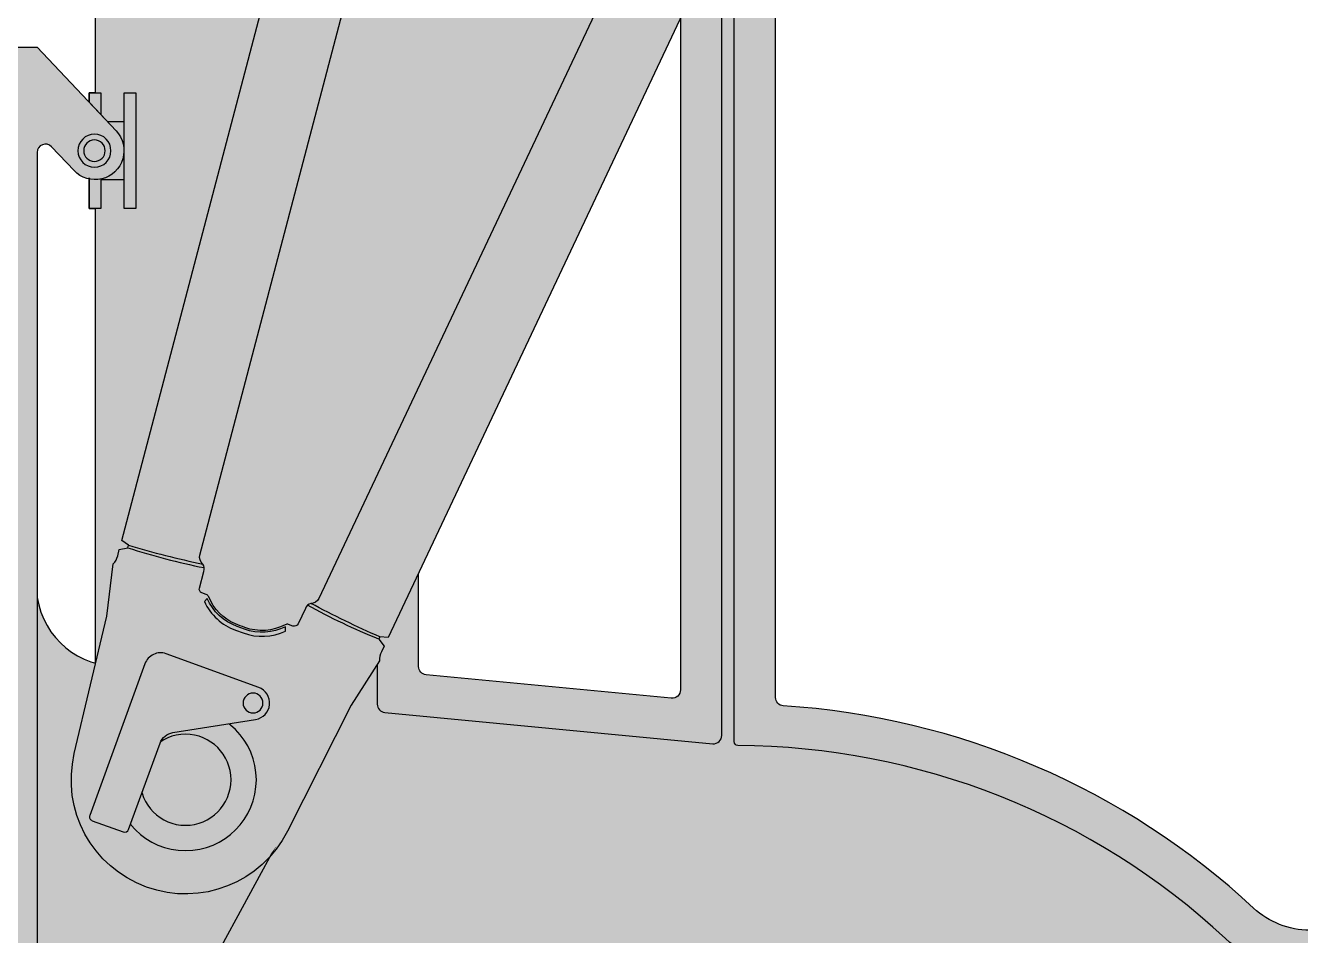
# Model space of a CAD drawing. Extents: x -6800 to 10151, y -13800 to 22163.
# Drawn here: x 1307 to 2847, y 1962 to 3061 of the extents above; entities that cross this region are included whole.
import ezdxf
from ezdxf.enums import TextEntityAlignment as Align

# ---------------------------------------------------------------- set-up
doc = ezdxf.new("R2010")
doc.units = 0
doc.header["$LTSCALE"] = 46.255
doc.set_wipeout_variables(frame=1)
doc.layers.get('0').update_dxf_attribs({"color": 190, "linetype": 'CONTINUOUS'})
doc.layers.get('Defpoints').update_dxf_attribs({"linetype": 'CONTINUOUS'})
doc.layers.add('Техника. Кран LR 1200', color=250, linetype='CONTINUOUS')
doc.layers.add('Техника. Кран LR 1200 Штриховка', color=7, linetype='CONTINUOUS', true_color=0xffd147)
doc.styles.get("Standard").update_dxf_attribs({"font": 'txt', "width": 0.64})

# ---------------------------------------------------------------- blocks, each defined once
blk = doc.blocks.new('LR 1200-20250101.192435')
at = {"color": 0, "linetype": 'ByBlock', "lineweight": -2, "transparency": 16777216}
blk.add_wipeout([(-2097.923956406401, 3380.6), (-2097.923956406401, 2258.507532377367), (-2097.923956406401, 2258.507532377367), (-2097.0689883194214, 2254.4617455181956), (-2094.6502781444315, 2251.1077623892866), (-2091.081409883687, 2249.0190926985388), (-2086.9726372311015, 2248.5528856319165), (-1790.6575815534998, 2276.870333915554), (-1790.6575815534998, 2276.870333915554), (-1787.1322174540899, 2277.882983856155), (-1784.209130740719, 2280.0986589229747), (-1782.2815833255797, 2283.2192699044963), (-1781.608900728799, 2286.8249806610033), (-1781.6089007287992, 2286.8249806610033), (-1781.6089007287483, 3167.0501866467243), (-1781.6089007287485, 3167.0501866467243), (-1782.5287496327142, 3220.9348761147276), (-1785.287375755468, 3274.7567662987785), (-1789.8815639559173, 3328.453128520516), (-1796.3059597704237, 3381.9613804027053), (-1796.3059597704232, 3381.9613804027035), (-1796.3059597704232, 3381.9613804027035), (-1797.4137446973618, 3385.3513782668447), (-1799.6407129333732, 3388.13703535971), (-1802.7036103097141, 3389.964036351839), (-1806.2128585485043, 3390.6), (-2087.923956406401, 3390.6), (-2087.923956406401, 3571.7606789911365), (-2087.9239564063996, 3571.7606789911365), (-2003.7985615294558, 3576.212896574288), (-1919.6363243103156, 3579.9037136760544), (-1835.444135876197, 3582.8328280956966), (-1751.2288898066954, 3584.9999999999995), (-1751.2288898066981, 3584.9999999999995), (-1711.3424687408988, 3584.9999999999995), (-1711.3424646724998, 3592.9999999999995), (-1511.0810742697977, 3592.9999999999995), (-1511.0810742697977, 3592.9999999999995), (-1505.9438092645296, 3592.148157950988), (-1501.3531538300779, 3589.6899046497692), (-1497.7965509774003, 3585.886261296464), (-1495.6516463886978, 3581.1411047219995), (-1495.6516463886983, 3581.1411047219995), (-1484.8946633245978, 3540.9294476392), (-1484.8946633245978, 3540.9294476392), (-1483.8993859496957, 3538.6799411624847), (-1482.2712115514425, 3536.8360581481234), (-1480.1621952164185, 3535.5699986943932), (-1477.7692978240993, 3534.999999999999), (-1327.982277198298, 3534.999999999999), (-1327.9822770912979, 3526.9999999999995), (-1443.5793034913002, 3526.9999999999995), (-1443.5793034913002, 3526.9999999999995), (-1423.00446489758, 3437.9685482930577), (-1407.3344216968596, 3347.9442564475194), (-1396.6161708431343, 3257.1971216451475), (-1390.8818580768998, 3165.9993089888003), (-1390.8818580769002, 3165.9993089888003), (-1390.8818580769002, 2980), (-1383.6547842209038, 2980), (-1383.6547842209038, 2840), (-1390.8818580769002, 2840), (-1390.8818580769039, 1629.9999999999995), (-1445.686139967198, 1629.9999999999995), (-1445.686139967198, 1590), (-3805.533715423102, 1590), (-3805.5337154230983, 1629.9999999999995), (-3803.489538039201, 1629.9999999999995), (-3803.489538039201, 1645), (-3375.871649778499, 1645), (-3361.4775289177996, 1660.2148487646), (-3313.50530697489, 1728.328411841209), (-3406.736607844301, 1793.2187990626999), (-3406.736607844301, 1793.2187990626999), (-3449.767662739564, 1832.9329142012502), (-3480.506520981822, 1882.7727097525908), (-3496.6794914912566, 1939.0516369948373), (-3497.0902923991084, 1997.6068576779776), (-3495.292889908498, 2009.0184483657), (-3495.292889908498, 2009.0184483657017), (-3438.959920923825, 2309.9259275026516), (-3366.98513741866, 2607.4798636798864), (-3279.5650770317766, 2900.867742497562), (-3176.938452982068, 3189.2884255827767), (-3112.8236196779, 3348.5891467241), (-3112.8236196779, 3348.5891467241), (-3084.0731523730565, 3398.0449789277877), (-3043.7582785984087, 3438.630440139168), (-2994.4958741954542, 3467.7110904353017), (-2939.4836075159983, 3483.3992778383995), (-2939.4836075159974, 3483.3992778384004), (-2727.412149689889, 3512.8287470765686), (-2514.7200188422103, 3537.373692780435), (-2301.5197023624532, 3557.0211337604437), (-2087.923956406398, 3571.7606789911383), (-2087.923956406401, 3571.7606789911365), (-2087.923956406401, 3390.6), (-2087.923956406401, 3390.6), (-2091.750790730052, 3389.838795325113), (-2094.9950242182663, 3387.6710678118657), (-2097.1627517315137, 3384.4268343236513), (-2097.923956406401, 3380.6), (-2212.8997371292317, 3380.499923817127), (-2212.8997371292317, 3380.499923817127), (-2213.6609199385366, 3384.3267815357403), (-2215.828642382414, 3387.571040877101), (-2219.072885209348, 3389.738788036615), (-2222.8997371289406, 3390.5), (-2894.600705753601, 3390.5), (-2894.600705753601, 3390.5), (-2932.8906486615174, 3384.917604904109), (-2968.0139759962867, 3368.680772090018), (-2997.0725755001195, 3343.129242629455), (-3017.6687505478185, 3310.3713361593727), (-3017.6687505478176, 3310.3713361593727), (-3076.383177449158, 3168.9826763675687), (-3131.042861711304, 3025.9775856874194), (-3181.6033683195465, 2881.47231860143), (-3228.0235946424827, 2735.5843491447176), (-3228.0235946424837, 2735.5843491447145), (-3228.0235946424837, 2735.5843491447145), (-3228.8747632067734, 2730.2761638556663), (-3228.2812885568565, 2724.933027433337), (-3226.286051193152, 2719.9409991030707), (-3223.0332135944227, 2715.6607693727874), (-3148.5330423663654, 2641.0502275206845), (-3148.5330423663654, 2641.0502275206845), (-3137.5972016415635, 2626.8440875833903), (-3130.634978276831, 2610.3233590856576), (-3128.1044513244824, 2592.5750223292266), (-3130.1721166476163, 2574.766828024701), (-3163.9751528698507, 2439.103975986187), (-3163.9751528698507, 2439.103975986187), (-3167.650480134261, 2428.24338540667), (-3173.05198882615, 2418.1298221331313), (-3180.0343181346475, 2409.035453784306), (-3188.409565548074, 2401.205020271384), (-3339.233257694508, 2281.7936480550225), (-3339.233257694508, 2281.7936480550225), (-3341.7630486786156, 2279.404687982752), (-3343.8405097524815, 2276.6134287442105), (-3345.4027615050995, 2273.5043545875506), (-3346.4025185883656, 2270.1715692022253), (-3346.4025185883656, 2270.1715692022267), (-3360.3510071818228, 2200.548518076563), (-3373.377594453038, 2130.747102574053), (-3385.4800023556945, 2060.7795293343997), (-3396.656114460897, 1990.6580340544174), (-3396.656114460897, 1990.6580340544147), (-3396.656114460897, 1990.6580340544147), (-3397.206540432703, 1987.797226864196), (-3397.673898060326, 1984.921681111135), (-3398.0577954055193, 1982.0338083025795), (-3398.357910522002, 1979.1360302836642), (-3398.357910522002, 1979.1360302836642), (-3397.870038681305, 1975.0459257629796), (-3395.774919617431, 1971.499455682566), (-3392.4280316356035, 1969.0983486961586), (-3388.3972403469343, 1968.2500000000064), (-3388.3972403469343, 1968.2500000000064), (-2858.3057536272427, 1968.25), (-2858.3057536272427, 1968.25), (-2839.772897539217, 1970.007094300859), (-2821.8870904501073, 1975.1696556741258), (-2805.2684769810658, 1983.558685506484), (-2790.4932650550836, 1994.8833156418973), (-2790.4932650550836, 1994.8833156418973), (-2696.2390221108603, 2071.455094771672), (-2592.745176287088, 2134.985587833608), (-2481.8044209141262, 2184.37433624217), (-2365.33844274194, 2218.7658410141867), (-2245.364634984798, 2237.5643814984905), (-2222.2641972812708, 2239.3470074054985), (-2222.2641972812708, 2239.3470074054985), (-2218.639530731516, 2240.283167427067), (-2215.61312292651, 2242.4866780307857), (-2213.609112910821, 2245.6487259494484), (-2212.908354735893, 2249.326162714801), (-2212.8997371292317, 3380.499923817127)], dxfattribs=at)
at = {"layer": 'Техника. Кран LR 1200 Штриховка', "transparency": 16777216}
h = blk.add_hatch(color=256, dxfattribs=at)
h.dxf.hatch_style = 1
edge = h.paths.add_edge_path()
edge.add_line((-2212.899737129232, 3380.499923817127), (-2097.923956406401, 3380.6))
edge.add_line((-2097.923956406401, 3380.6), (-2097.923956406401, 2258.507532377367))
edge.add_arc((-2087.923956406401, 2258.507532377367), 9.999999999999545, 180, 275.4589125176823)
edge.add_line((-2086.972637231102, 2248.552885631917), (-1790.6575815535, 2276.870333915555))
edge.add_arc((-1791.608900728799, 2286.824980661005), 9.999999999999723, 275.4589125176797, 359.9999999999948)
edge.add_line((-1781.608900728799, 2286.824980661004), (-1781.608900728748, 3167.050186646725))
edge.add_arc((-3360.219657949325, 3167.052405564897), 1578.610757222136, 359.9999194642214, 367.8244323840123)
edge.add_arc((-1806.212858548504, 3380.6), 10.00000000000005, 7.824432384016889, 90.00000000000263)
edge.add_line((-1806.212858548504, 3390.6), (-2087.923956406401, 3390.6))
edge.add_line((-2087.923956406401, 3390.6), (-2087.923956406401, 3571.760678991137))
edge.add_arc((-1553.838221839113, -5722.870680201974), 9309.96346261167, 91.21488121214918, 93.28869903901978, ccw=False)
edge.add_line((-1751.228889806698, 3585), (-1711.342468740899, 3585))
edge.add_line((-1711.342468740899, 3585), (-1711.3424646725, 3593))
edge.add_line((-1711.3424646725, 3593), (-1511.081074269798, 3593))
edge.add_arc((-1511.091685304149, 3577.019249793263), 15.9807537295385, 14.94704512501579, 89.9619562669244, ccw=False)
edge.add_line((-1495.651646388698, 3581.141104722), (-1484.894663324598, 3540.9294476392))
edge.add_arc((-1477.122455606041, 3543.023273250812), 8.049305467693909, 195.0774795271803, 265.390740940917)
edge.add_line((-1477.769297824099, 3535), (-1327.982277198298, 3535))
edge.add_line((-1327.982277198298, 3535), (-1327.982277091298, 3527))
edge.add_line((-1327.982277091298, 3527), (-1443.5793034913, 3527))
edge.add_arc((-3058.39461607339, 3106.929054439646), 1668.558687326749, 2.0288070568373087, 14.581493160856724, ccw=False)
edge.add_line((-1390.8818580769, 3165.9993089888), (-1390.8818580769, 2980))
edge.add_line((-1390.8818580769, 2980), (-1383.654784220904, 2980))
edge.add_line((-1383.654784220904, 2980), (-1383.654784220904, 2840))
edge.add_line((-1383.654784220904, 2840), (-1390.8818580769, 2840))
edge.add_line((-1390.8818580769, 2840), (-1390.881858076904, 1630))
edge.add_line((-1390.881858076904, 1630), (-1445.686139967198, 1630))
edge.add_line((-1445.686139967198, 1630), (-1445.686139967198, 1590))
edge.add_line((-1445.686139967198, 1590), (-3805.533715423102, 1590))
edge.add_line((-3805.533715423102, 1590), (-3805.533715423098, 1630))
edge.add_line((-3805.533715423098, 1630), (-3803.489538039201, 1630))
edge.add_line((-3803.489538039201, 1630), (-3803.489538039201, 1645))
edge.add_line((-3803.489538039201, 1645), (-3375.871649778499, 1645))
edge.add_line((-3375.871649778499, 1645), (-3361.4775289178, 1660.2148487646))
edge.add_line((-3361.4775289178, 1660.2148487646), (-3313.50530697489, 1728.328411841209))
edge.add_line((-3313.50530697489, 1728.328411841209), (-3406.736607844301, 1793.2187990627))
edge.add_arc((-3283.58497690504, 1969.825677504736), 215.3051641648195, 169.5117671710605, 235.11113837067109, ccw=False)
edge.add_arc((2289.287455872403, 1081.812422078609), 5858.419649698867, 157.2366195952914, 170.8935648608084, ccw=False)
edge.add_arc((-2905.915067944443, 3261.390468530984), 224.5323100559551, 98.5981995016491, 157.1476987634074, ccw=False)
edge.add_arc((-1553.838221839007, -5722.870680203568), 9309.963462613267, 93.28869903901989, 98.55940031219859, ccw=False)
edge.add_line((-2087.923956406401, 3571.760678991137), (-2087.923956406401, 3390.6))
edge.add_arc((-2087.923956406401, 3380.6), 10, 90, 180)
edge.add_line((-2097.923956406401, 3380.6), (-2212.899737129232, 3380.499923817127))
edge.add_arc((-2222.899737128941, 3380.5), 9.999999999999607, 359.999563504289, 449.9999999999974)
edge.add_line((-2222.899737128941, 3390.5), (-2894.600705753601, 3390.5))
edge.add_arc((-2894.513227283151, 3255.792412276252), 134.707616127798, 90.03720760304068, 156.0984803158324)
edge.add_arc((1911.371499223169, 1180.604759374593), 5369.482605936256, 156.6315297015398, 163.1662415252338)
edge.add_arc((-3208.880613945672, 2729.792433223239), 19.99999999999901, 163.1662415252265, 224.9575901043247)
edge.add_line((-3223.033213594423, 2715.660769372787), (-3148.533042366365, 2641.050227520685))
edge.add_arc((-3197.991169641216, 2591.665263156007), 69.89263951830581, -13.991446151407615, 44.95759010432761, ccw=False)
edge.add_line((-3130.172116647616, 2574.766828024702), (-3163.975152869851, 2439.103975986187))
edge.add_arc((-3231.794205863454, 2456.002411117493), 69.8926395183065, 308.36965305206076, 346.0085538485926, ccw=False)
edge.add_line((-3188.409565548074, 2401.205020271384), (-3339.233257694508, 2281.793648055023))
edge.add_arc((-3326.818605561071, 2266.113201237228), 19.99999999999939, 128.3696530520609, 168.292328868824)
edge.add_arc((1911.371499219251, 1180.604759375208), 5369.482605932297, 168.292328868816, 171.3230901916613)
edge.add_arc((-3298.153628752178, 1970.222570984247), 100.5999395710007, 168.2795996591903, 174.9167545684994)
edge.add_arc((-3388.397240346934, 1978.250000000006), 9.99999999999984, 174.9167545685036, 270.0000000000105)
edge.add_line((-3388.397240346934, 1968.250000000006), (-2858.305753627243, 1968.25))
edge.add_arc((-2858.434663161435, 2068.225356667223), 99.97543977600924, 270.0738778875241, 312.810900801701)
edge.add_arc((-2162.828192888839, 1318.569575095938), 922.6937295054764, 93.69330751788772, 132.8634075902337, ccw=False)
edge.add_arc((-2222.908354735602, 2249.326238897654), 10.00000000000008, 273.6933075179022, 359.9995635044063)
edge.add_line((-2212.908354735893, 2249.326162714801), (-2212.899737129232, 3380.499923817127))
at = {"color": 0, "linetype": 'ByBlock', "lineweight": -2, "transparency": 16777216}
for p, q in [((-1426.020168197101, 2945), (-1405.779002018309, 2945)), ((-1426.020168197101, 2875), (-1397.763403698402, 2875))]:
    blk.add_line(p, q, dxfattribs=at)
for points in [[(-2097.923956406401, 3380.6), (-2097.923956406401, 2258.507532377367, 0.4424027053871587), (-2086.972637231102, 2248.552885631917), (-1790.6575815535, 2276.870333915555, 0.3865753249978491), (-1781.608900728799, 2286.824980661004), (-1781.608900728748, 3167.050186646725, 0.03415414925557908)], [(-2858.305753627243, 1968.25, 0.188667376216848), (-2790.493265055084, 1994.883315641898, -0.1725956402863729), (-2222.264197281271, 2239.347007405499, 0.3954549299844684), (-2212.908354735893, 2249.326162714801), (-2212.899737129232, 3380.499923817127)]]:
    blk.add_lwpolyline(points, format="xyb", dxfattribs=at)
for points in [[(-1390.8818580769, 3165.9993089888), (-1390.8818580769, 2980), (-1383.654784220904, 2980), (-1383.654784220904, 2840), (-1390.8818580769, 2840), (-1390.881858076904, 1630), (-1445.686139967198, 1630), (-1445.686139967198, 1590), (-3805.533715423102, 1590)], [(-1397.763403698402, 2875.741272805872), (-1397.763403698402, 2840), (-1383.654784220904, 2840), (-1383.654784220904, 2980), (-1397.763403698402, 2980), (-1397.763403698402, 2953.493351469158)]]:
    blk.add_lwpolyline(points, dxfattribs=at)
for points in [[(-3436.522263413823, 1918.250000000007), (-2858.276775395501, 1918.25, 0.1887286465313073), (-2756.5142206725, 1958.2032864319, -0.1879566053220339), (-2167.144904486951, 2191.25386795568, 0.3511252744382798), (-2162.90876073965, 2196.0326607619), (-2162.899312214126, 3436.275407139368, 0.4142157937195355), (-2167.123872890719, 3440.5), (-2894.600705753601, 3440.5, 0.2968770147405958), (-3063.4812646063, 3330.4028183243, 0.06414655868197663), (-3445.9030301975, 1999.385152683, 0.1325576530898473), (-3440.515740303821, 1921.096498544552, 0.3199176104573652)], [(-2137.923956406401, 3440.6), (-1763.208872493364, 3440.6, -0.3670823978427604), (-1753.342320091371, 3432.228233305996, -0.04091102753555688), (-1731.608900728799, 3167.050116366), (-1731.608900728799, 2241.375448115636, -0.3865753249978655), (-1740.6575815535, 2231.420801370185), (-2136.972637231102, 2193.5468193428, -0.4424027053871587), (-2147.923956406401, 2203.501466088249), (-2147.923956406401, 3430.6, -0.414213562373095)]]:
    blk.add_lwpolyline(points, format="xyb", close=True, dxfattribs=at)
blk.add_lwpolyline([(-1440.128787674599, 2980), (-1440.128787674599, 2840), (-1426.020168197101, 2840), (-1426.020168197101, 2980)], close=True, dxfattribs=at)
blk.add_wipeout([(-1413.5487661635993, 1653), (-1363.7488614623971, 1653), (-1360, 1646), (-1360, 1601), (-1283.9999999999995, 1601), (-1283.9999999999995, 1486), (-1265.9999999999995, 1486.0001267189), (-1265.9999999999995, 1601), (-1262.680913008799, 1601), (-1262.680913008799, 1582), (-1208.9999999999995, 1582), (-1208.9994931203, 1576), (-1199.999999999999, 1576), (-1199.999999999999, 1562), (-1197.6905989231996, 1558), (-1162.3094010766977, 1558), (-1160, 1562), (-1160, 1576), (-1150.9999999999995, 1576), (-1150.9999999999995, 1582), (-1112.2342703304998, 1582), (-1112.2342703304998, 1601), (-1029.9999705224036, 1601), (-1029.999970522399, 1437.9999999999982), (-230.0000126546979, 1437.9999999999982), (-229.99999999999955, 1572), (1017.5000000000002, 1572), (1017.5000000000002, 1601), (1169.6434091282028, 1601), (1198.803735215101, 1608), (3430.000002036901, 1607.6545757300992), (3430.000002036901, 1592), (3695, 1592), (3695.000162181601, 1582), (3704.0499999999997, 1582), (3704, 1554.4999999999982), (3705, 1553.5), (3735, 1553.5), (3735.9999999999995, 1554.4999999999982), (3735.950000000001, 1582), (3745, 1582), (3745, 1592), (4010, 1592), (4010, 1607.6545757300992), (4407.8264594028005, 1607.6545757300992), (4407.8264594028005, 1608.9999999999982), (4460, 1608.9999999999982), (4457.663479479303, 2343.18136972906), (4727.511992726395, 2210.8524621116085), (4727.511992726395, 2210.8524621116085), (4761.6835925088035, 2199.552756394116), (4797.664117292022, 2198.6676477481033), (4832.3499862618155, 2208.2734832037677), (4862.749292043063, 2227.541689892747), (4862.749292043063, 2227.541689892747), (5158.6838473583375, 2483.5895792715983), (5158.6838473583375, 2483.5895792715983), (5184.785744577735, 2503.5815791783407), (5213.945648260142, 2518.7700325543756), (5245.288874865055, 2528.699344953351), (5277.875249667742, 2533.0716756752954), (5650.339317712376, 2533.0716756752954), (5650.339317712376, 2524.873458519656), (5768.65323405806, 2368.0825554180174), (5777.189807769096, 2368.0825554180174), (5777.189807769096, 2244.0845209389427), (5785.426852577952, 2244.0845209389427), (5785.426852577952, 2202.8006416908847), (5802.5, 2202.8006416908847), (5802.5, 2244.0845209389427), (5810.886809259948, 2244.0845209389427), (5810.886809259948, 2392.823603619867), (5802.5, 2392.823603619867), (5802.5, 3028.6246233868296), (5734.806797188405, 3028.6268700886176), (5734.806797188405, 3012.083077936697), (5414.815778403085, 3012.0827454526516), (5414.815778403085, 3210.363219430448), (5423.202587663007, 3210.363219430448), (5423.202587663007, 3251.655835902009), (5076.7974123369895, 3251.655835902009), (5076.7974123369895, 3210.363219430448), (5085.333986047997, 3210.363219430448), (5085.333986047997, 3012.0824173616493), (4457.663479479303, 3012.081792340634), (4457.663479479303, 3020.999999999998), (4439.587882431351, 3020.999999999998), (4439.587882431351, 3020.999999999998), (4438.4914357202115, 3023.0229951868096), (4436.835076653973, 3024.6202364209094), (4434.773585136083, 3025.6424681157296), (4432.49959902183, 3025.994166947701), (3126.238362081775, 3025.994166947701), (3126.238362081775, 3025.994166947701), (3123.964375967522, 3025.6424681157296), (3121.9028844496315, 3024.6202364209094), (3120.2465253833907, 3023.0229951868096), (3119.15007867225, 3020.999999999998), (3102.0878824313554, 3020.999999999998), (3102.0878824313554, 3020.999999999998), (3100.991435720215, 3023.0229951868096), (3099.3350766539756, 3024.6202364209075), (3097.2735851360867, 3025.6424681157278), (3094.999599021834, 3025.994166947701), (2937.5316809540604, 3025.9941669476993), (2805.199196682086, 3170.6277124973367), (2805.199196682086, 3170.6277124973367), (2776.767494512738, 3190.009103359538), (2742.6731895724647, 3194.654355843484), (2710.0927542255818, 3183.585695915219), (2685.884008107773, 3159.1329535045315), (2676.3418430602396, 3134.8085823597885), (2654.4252162956727, 3025.9941669476993), (1788.7383620817786, 3025.994166947701), (1788.7383620817786, 3025.994166947701), (1786.464375967525, 3025.6424681157296), (1784.4028844496347, 3024.6202364209094), (1782.7465253833939, 3023.0229951868096), (1781.650078672254, 3020.999999999998), (1764.3499213277578, 3020.999999999998), (1764.3499213277578, 3020.999999999998), (1763.2534746166184, 3023.0229951868096), (1761.5971155503785, 3024.6202364209094), (1759.535624032489, 3025.6424681157278), (1757.2616379182366, 3025.994166947701), (1437.945344954715, 3025.9941669476993), (1386.693015290381, 3180.4688022214505), (1386.693015290381, 3180.4688022214505), (1369.4499551466834, 3207.4257470943558), (1341.4336987733514, 3222.8882623756344), (1309.4344583659579, 3223.108746728474), (1281.207789469395, 3208.0337620517384), (1263.594901302616, 3181.316985104948), (1263.3069847096197, 3180.4688022214505), (1212.054655045286, 3025.9941669476993), (451.0004009781808, 3025.994166947701), (451.0004009781808, 3025.994166947701), (448.7264148639281, 3025.6424681157278), (446.66492334603913, 3024.6202364209075), (445.00856427979943, 3023.0229951868096), (443.91211756865937, 3020.999999999998), (443.91211756866005, 3020.999999999998), (427.08788243135564, 3021), (427.08788243135564, 3021), (425.9914357202156, 3023.0229951868096), (424.3350766539759, 3024.6202364209075), (422.2735851360867, 3025.6424681157278), (419.99959902183423, 3025.994166947701), (-886.2616379182214, 3025.994166947701), (-886.2616379182214, 3025.994166947701), (-887.1655721629195, 3025.9396944727705), (-888.056423535284, 3025.777065442091), (-888.9212985147487, 3025.5086336273635), (-889.7476795437537, 3025.1382841111445), (-889.7476795437537, 3025.1382841111445), (-907.3176065032594, 3035.504017576257), (-922.4183889688638, 3049.2195974968654), (-934.4216067251168, 3065.714248967208), (-942.8277449484885, 3084.301545806762), (-942.8277449484885, 3084.301545806762), (-986.1883155272035, 3214.0381450318637), (-986.1883155272035, 3214.0381450318637), (-1007.3135786885241, 3252.2182872050544), (-1040.6940464454724, 3280.3206780700184), (-1081.9160791724084, 3294.629557056838), (-1125.5292080976592, 3293.2529723883654), (-1165.7668083966632, 3276.3729391485394), (-1197.3085751409976, 3246.22137284352), (-1215.983985838911, 3206.784980573635), (-1219.2323805721967, 3189.5513624070227), (-1235.3204080190985, 3048), (-1256.4736348796973, 3048), (-1256.4736348796973, 3048), (-1260.2931797736228, 3047.2302325061246), (-1263.5298601214859, 3045.061047055986), (-1265.69372185752, 3041.820805154728), (-1266.457209356398, 3038), (-1266.4572093563975, 3038), (-1266.4572093563975, 3034.999999999998), (-1320.8415245794995, 3034.999999999998), (-1416.1193322379, 2934.0433557973993), (-1416.1193322379, 2934.0433557973993), (-1425.5917983757136, 2912.7410831061716), (-1419.5697539577795, 2890.2188847771467), (-1400.7297308024977, 2876.4868796776736), (-1377.445284123834, 2877.648335407328), (-1365.3337595946969, 2885.956644202599), (-1338.0801808622996, 2914.8346160928995), (-1338.0801808622996, 2914.8346160928995), (-1332.9760415283636, 2917.7267123602687), (-1327.1287070455937, 2917.2522246295866), (-1322.5576397816571, 2913.5750241688384), (-1320.8415245794995, 2907.965085865), (-1320.8415245794995, 2907.965085865), (-1320.8415245794995, 2370.2028949303276), (-1320.8415245794995, 2370.2028949303276), (-1332.5019991991803, 2336.714184437402), (-1355.2923487528697, 2309.5469179931006), (-1386.2432139657403, 2292.2407242634054), (-1421.322000319345, 2287.0504307463398), (-1421.322000319345, 2284.122496047892), (-1499.9999999999995, 2284.122496047892), (-1499.9999999999995, 2284.122496047892), (-1545.4653176316733, 2276.179650765236), (-1585.5470266056955, 2253.296458150242), (-1615.499764042038, 2218.1821103903494), (-1631.777358581648, 2174.993873397654), (-1632.4526695191598, 2128.8448988297314), (-1617.445745287203, 2085.198866666091), (-1616.9143734174136, 2084.244743472236), (-1413.5487680614096, 1709.8930765202786)], dxfattribs=at)
at = {"layer": 'Техника. Кран LR 1200 Штриховка', "transparency": 16777216}
h = blk.add_hatch(color=256, dxfattribs=at)
h.dxf.hatch_style = 1
edge = h.paths.add_edge_path()
edge.add_line((-1413.54876806141, 1709.893076520279), (-1413.5487661636, 1653))
edge.add_line((-1413.5487661636, 1653), (-1363.748861462398, 1653))
edge.add_line((-1363.748861462398, 1653), (-1360, 1646))
edge.add_line((-1360, 1646), (-1360, 1601))
edge.add_line((-1360, 1601), (-1284, 1601))
edge.add_line((-1284, 1601), (-1284, 1486))
edge.add_line((-1284, 1486), (-1266, 1486.0001267189))
edge.add_line((-1266, 1486.0001267189), (-1266, 1601))
edge.add_line((-1266, 1601), (-1262.6809130088, 1601))
edge.add_line((-1262.6809130088, 1601), (-1262.6809130088, 1582))
edge.add_line((-1262.6809130088, 1582), (-1209, 1582))
edge.add_line((-1209, 1582), (-1208.9994931203, 1576))
edge.add_line((-1208.9994931203, 1576), (-1200, 1576))
edge.add_line((-1200, 1576), (-1200, 1562))
edge.add_line((-1200, 1562), (-1197.6905989232, 1558))
edge.add_line((-1197.6905989232, 1558), (-1162.309401076698, 1558))
edge.add_line((-1162.309401076698, 1558), (-1160, 1562))
edge.add_line((-1160, 1562), (-1160, 1576))
edge.add_line((-1160, 1576), (-1151, 1576))
edge.add_line((-1151, 1576), (-1151, 1582))
edge.add_line((-1151, 1582), (-1112.2342703305, 1582))
edge.add_line((-1112.2342703305, 1582), (-1112.2342703305, 1601))
edge.add_line((-1112.2342703305, 1601), (-1029.999970522404, 1601))
edge.add_line((-1029.999970522404, 1601), (-1029.9999705224, 1438))
edge.add_line((-1029.9999705224, 1438), (-230.0000126546984, 1438))
edge.add_line((-230.0000126546984, 1438), (-230, 1572))
edge.add_line((-230, 1572), (1017.5, 1572))
edge.add_line((1017.5, 1572), (1017.5, 1601))
edge.add_line((1017.5, 1601), (1169.643409128203, 1601))
edge.add_line((1169.643409128203, 1601), (1198.8037352151, 1608))
edge.add_line((1198.8037352151, 1608), (3430.000002036901, 1607.6545757301))
edge.add_line((3430.000002036901, 1607.6545757301), (3430.000002036901, 1592))
edge.add_line((3430.000002036901, 1592), (3695, 1592))
edge.add_line((3695, 1592), (3695.000162181601, 1582))
edge.add_line((3695.000162181601, 1582), (3704.049999999999, 1582))
edge.add_line((3704.049999999999, 1582), (3704, 1554.5))
edge.add_line((3704, 1554.5), (3705, 1553.5))
edge.add_line((3705, 1553.5), (3735, 1553.5))
edge.add_line((3735, 1553.5), (3736, 1554.5))
edge.add_line((3736, 1554.5), (3735.950000000001, 1582))
edge.add_line((3735.950000000001, 1582), (3745, 1582))
edge.add_line((3745, 1582), (3745, 1592))
edge.add_line((3745, 1592), (4010, 1592))
edge.add_line((4010, 1592), (4010, 1607.6545757301))
edge.add_line((4010, 1607.6545757301), (4407.826459402801, 1607.6545757301))
edge.add_line((4407.826459402801, 1607.6545757301), (4407.826459402801, 1609))
edge.add_line((4407.826459402801, 1609), (4460, 1609))
edge.add_line((4460, 1609), (4457.663479479303, 2343.181369729061))
edge.add_line((4457.663479479303, 2343.181369729061), (4727.511992726395, 2210.852462111609))
edge.add_arc((4782.654875268421, 2320.291570836759), 122.5465463144467, 243.2579198215125, 310.8123404502376)
edge.add_line((4862.749292043063, 2227.541689892748), (5158.683847358338, 2483.589579271597))
edge.add_arc((5286.732528519631, 2343.442571545533), 189.8358462506917, 92.67425258793281, 132.4171343427888, ccw=False)
edge.add_line((5277.875249667741, 2533.071675675296), (5650.339317712376, 2533.071675675296))
edge.add_line((5650.339317712376, 2533.071675675296), (5650.339317712376, 2524.873458519656))
edge.add_line((5650.339317712376, 2524.873458519656), (5768.65323405806, 2368.082555418018))
edge.add_line((5768.65323405806, 2368.082555418018), (5777.189807769097, 2368.082555418018))
edge.add_line((5777.189807769097, 2368.082555418018), (5777.189807769097, 2244.084520938943))
edge.add_line((5777.189807769097, 2244.084520938943), (5785.426852577952, 2244.084520938943))
edge.add_line((5785.426852577952, 2244.084520938943), (5785.426852577952, 2202.800641690884))
edge.add_line((5785.426852577952, 2202.800641690884), (5802.5, 2202.800641690884))
edge.add_line((5802.5, 2202.800641690884), (5802.5, 2244.084520938943))
edge.add_line((5802.5, 2244.084520938943), (5810.886809259948, 2244.084520938943))
edge.add_line((5810.886809259948, 2244.084520938943), (5810.886809259948, 2392.823603619868))
edge.add_line((5810.886809259948, 2392.823603619868), (5802.5, 2392.823603619868))
edge.add_line((5802.5, 2392.823603619868), (5802.5, 3028.62462338683))
edge.add_line((5802.5, 3028.62462338683), (5734.806797188405, 3028.626870088618))
edge.add_line((5734.806797188405, 3028.626870088618), (5734.806797188405, 3012.083077936697))
edge.add_line((5734.806797188405, 3012.083077936697), (5414.815778403085, 3012.082745452651))
edge.add_line((5414.815778403085, 3012.082745452651), (5414.815778403085, 3210.363219430449))
edge.add_line((5414.815778403085, 3210.363219430449), (5423.202587663007, 3210.363219430449))
edge.add_line((5423.202587663007, 3210.363219430449), (5423.202587663007, 3251.65583590201))
edge.add_line((5423.202587663007, 3251.65583590201), (5076.79741233699, 3251.65583590201))
edge.add_line((5076.79741233699, 3251.65583590201), (5076.79741233699, 3210.363219430449))
edge.add_line((5076.79741233699, 3210.363219430449), (5085.333986047997, 3210.363219430449))
edge.add_line((5085.333986047997, 3210.363219430449), (5085.333986047997, 3012.08241736165))
edge.add_line((5085.333986047997, 3012.08241736165), (4457.663479479303, 3012.081792340634))
edge.add_line((4457.663479479303, 3012.081792340634), (4457.663479479303, 3021))
edge.add_line((4457.663479479303, 3021), (4439.587882431351, 3021))
edge.add_arc((4432.49959902183, 3018.466838968629), 7.527327979073616, 19.66551722520208, 90)
edge.add_line((4432.49959902183, 3025.9941669477), (3126.238362081775, 3025.9941669477))
edge.add_arc((3126.238362081771, 3018.466838968625), 7.52732797907538, 89.99999999997232, 160.3344827747653)
edge.add_line((3119.15007867225, 3021), (3102.087882431355, 3021))
edge.add_arc((3094.999599021838, 3018.466838968626), 7.527327979071414, 19.66551722523748, 90.00000000002768)
edge.add_line((3094.999599021834, 3025.9941669477), (2937.53168095406, 3025.994166947699))
edge.add_line((2937.53168095406, 3025.994166947699), (2805.199196682086, 3170.627712497337))
edge.add_arc((2749.865348747149, 3119.999999999999), 74.99999999999885, 42.45695881378186, 168.6122491999439)
edge.add_line((2676.34184306024, 3134.80858235979), (2654.425216295673, 3025.994166947699))
edge.add_line((2654.425216295673, 3025.994166947699), (1788.738362081778, 3025.9941669477))
edge.add_arc((1788.738362081775, 3018.466838968627), 7.527327979073561, 89.99999999997232, 160.3344827747783)
edge.add_line((1781.650078672254, 3021), (1764.349921327757, 3021))
edge.add_arc((1757.261637918236, 3018.466838968629), 7.527327979073616, 19.66551722520208, 90)
edge.add_line((1757.261637918236, 3025.9941669477), (1437.945344954715, 3025.9941669477))
edge.add_line((1437.945344954715, 3025.9941669477), (1386.693015290381, 3180.468802221452))
edge.add_arc((1325, 3159.999999999999), 65.00000000000061, 18.35505767274442, 161.6449423272556)
edge.add_line((1263.306984709619, 3180.468802221452), (1212.054655045285, 3025.994166947699))
edge.add_line((1212.054655045285, 3025.994166947699), (451.0004009781806, 3025.9941669477))
edge.add_arc((451.0004009781769, 3018.466838968628), 7.527327979072652, 89.99999999997232, 160.3344827747756)
edge.add_line((443.9121175686596, 3021), (427.087882431355, 3021))
edge.add_arc((419.9995990218376, 3018.466838968626), 7.527327979071567, 19.66551722524074, 90.0000000000277)
edge.add_line((419.999599021834, 3025.9941669477), (-886.2616379182218, 3025.9941669477))
edge.add_arc((-886.2616379182255, 3018.466838968627), 7.527327979073561, 89.99999999997232, 117.5884947813505)
edge.add_arc((-847.9846745545001, 3116.000000000001), 99.99999999999949, 198.4806604287117, 245.3149472017736, ccw=False)
edge.add_line((-942.8277449484885, 3084.301545806762), (-986.1883155272044, 3214.038145031865))
edge.add_arc((-1099.999999999996, 3176.000000000001), 119.9999999999976, 18.48066042870001, 173.5158691990203)
edge.add_line((-1219.232380572197, 3189.551362407022), (-1235.320408019099, 3048))
edge.add_line((-1235.320408019099, 3048), (-1256.473634879698, 3048))
edge.add_arc((-1256.442724489101, 3037.985552414746), 10.01449528883281, 90.1768474281818, 179.917341221649)
edge.add_line((-1266.457209356398, 3038), (-1266.457209356398, 3035))
edge.add_line((-1266.457209356398, 3035), (-1320.8415245795, 3035))
edge.add_line((-1320.8415245795, 3035), (-1416.1193322379, 2934.0433557974))
edge.add_arc((-1390.730030561343, 2909.996319779661), 34.96965228396881, 136.5552783804649, 316.5718863327322)
edge.add_line((-1365.333759594698, 2885.9566442026), (-1338.0801808623, 2914.8346160929))
edge.add_arc((-1330.824126894659, 2907.978799739501), 9.98261173505565, -0.07871160350100581, 136.6245741921958, ccw=False)
edge.add_line((-1320.8415245795, 2907.965085865), (-1320.8415245795, 2370.202894930329))
edge.add_arc((-1417.925727605947, 2385.23236840171), 98.24066138879192, 268.0188358689893, 351.19997419103385, ccw=False)
edge.add_line((-1421.322000319346, 2287.05043074634), (-1421.322000319346, 2284.122496047893))
edge.add_line((-1421.322000319346, 2284.122496047893), (-1500, 2284.122496047893))
edge.add_arc((-1499.992665507598, 2149.986002590092), 134.1364936583239, 90.00313289432475, 209.3476266812879)
edge.add_line((-1616.914373417414, 2084.244743472235), (-1413.54876806141, 1709.893076520279))
at = {"color": 0, "linetype": 'ByBlock', "lineweight": -2, "transparency": 16777216}
blk.add_lwpolyline([(-1266.457209356398, 3035), (-1320.8415245795, 3035), (-1416.1193322379, 2934.0433557974, 1.000144942228175), (-1365.333759594698, 2885.9566442026), (-1338.0801808623, 2914.8346160929, -0.6789825789932002), (-1320.8415245795, 2907.965085865), (-1320.8415245795, 2370.202894930329, -0.3797701932588844), (-1421.322000319346, 2287.05043074634), (-1421.322000319346, 2284.122496047893), (-1500, 2284.122496047893, 0.5735429653565006), (-1616.914373417414, 2084.244743472235), (-1413.54876806141, 1709.893076520279), (-1413.5487661636, 1653), (-1363.748861462398, 1653), (-1360, 1646), (-1360, 1601), (-1284, 1601)], format="xyb", dxfattribs=at)
blk.add_lwpolyline([(-1320.8415245795, 2370.202894930329), (-1320.8415245795, 1733), (-1413.548768832199, 1733), (-1413.54876806141, 1709.893076520279)], dxfattribs=at)
for centre, radius in [((-1390, 2910), 20), ((-1390, 2910), 12.99969000872436), ((-1500, 2150), 57.59544117980612)]:
    blk.add_circle(centre, radius, dxfattribs=at)
blk = doc.blocks.new('LR 1200-20250102.092957')
at = {"color": 0, "linetype": 'ByBlock', "lineweight": -2, "transparency": 16777216}
blk.add_wipeout([(-3069.8500000000026, 67.48007993240026), (-3120.3669620130026, 51.814015981100965), (-3120.3669620130026, 51.814015981100965), (-3133.4146197847317, 44.399122656988766), (-3142.1573894914286, 32.20133621059631), (-3144.9878717684287, 17.463277097683203), (-3141.3856691254186, 2.894606861356806), (-3141.3856691254186, 2.8946068613540774), (-3141.3856691254186, 2.8946068613540774), (-3128.7830833738035, -26.426872111966077), (-3119.3247410317827, -56.908244406384256), (-3113.1149373865737, -88.21339790381626), (-3110.2221467258796, -119.99713681230787), (-3202.500000000001, -119.99999999999909), (-3202.500000000001, -170.0000000000009), (-3202.500000000001, -170.0000000000009), (-3203.2612046748854, -173.8268343236523), (-3205.4289321881324, -177.07106781186758), (-3208.6731656763495, -179.23879532511546), (-3212.500000000001, -180), (-3262.5314552819045, -180), (-3280.237020089703, -230), (-3126.375479509793, -230.03184467332903), (-3141.3856691254186, -266.1254142135549), (-3141.3856691254186, -266.1254142135549), (-3144.121077154821, -273.82104072837774), (-3144.9984846118014, -281.9410949583307), (-3143.9701138851833, -290.04341426773954), (-3141.091963013657, -297.686801743439), (-3141.091963013657, -297.6868017434381), (-9851.069119380023, -916.1273864856157), (-9838.247688013136, -1055.237777534082), (-9241.595470359709, -1000.2459440636667), (-9225.086058277302, -1179.6304194698996), (-9243.217499311402, -1181.5180393697992), (-9243.217499311402, -1181.5180393697992), (-9246.48426048391, -1181.6043128649708), (-9249.7343048185, -1181.2631626086559), (-9252.911948006771, -1180.5004336645297), (-9255.962746218102, -1179.3291941723983), (-9255.962746218102, -1179.3291941723974), (-9284.1419112995, -1166.7751668864985), (-9287.487223903103, -1174.041020780598), (-9259.308058821705, -1186.5950480664978), (-9259.308058821705, -1186.5950480664978), (-9255.278828305687, -1188.13279677856), (-9251.084581507228, -1189.1366211886598), (-9246.795744817624, -1189.5896658912698), (-9242.484332904904, -1189.484323727098), (-9242.484332904904, -1189.484323727097), (-9113.126099456902, -1177.5617225511996), (-9113.126099456902, -1177.5617225511996), (-9108.86780124789, -1176.8771607323351), (-9104.733751853673, -1175.6477852295375), (-9100.79334789496, -1173.8942330738028), (-9097.112735344599, -1171.6459404382986), (-9097.112735344599, -1171.6459404382986), (-9073.567153609605, -1154.333382800698), (-9078.182347679802, -1147.801227440399), (-9099.688111351199, -1163.6704901568983), (-9099.688111351199, -1163.6704901568983), (-9102.861348374012, -1165.92572091077), (-9106.332290749076, -1167.6886894258432), (-9110.025143517412, -1168.9208977635644), (-9113.8592658634, -1169.5954381938973), (-9113.8592658634, -1169.5954381938973), (-9136.541782722008, -1171.6829935246415), (-9153.070675278781, -992.0868513040032), (-8612.324949711365, -942.2477691546192), (-8612.324949711365, -942.2477691546192), (-8613.023688201072, -951.8587340879822), (-8611.075009481941, -961.2959759348851), (-8606.626629576887, -969.8441218536018), (-8600.015749781101, -976.8551952915996), (-8600.015749781101, -976.8551952915977), (-8479.230781233731, -1073.8654595576008), (-8479.230781233731, -1073.8654595576008), (-8448.175711834532, -1088.683781480513), (-8413.771801503293, -1088.0747216146592), (-8383.260691099069, -1072.1664802944706), (-8363.064630349609, -1044.3075655596085), (-8357.271762342818, -1016.3292869335683), (-8356.04896279901, -918.6274992925901), (-1487.8424083245377, -285.6033356189437), (-1471.3227499388972, -465.0991431381326), (-1489.454190972997, -466.9867630380304), (-1489.454190972997, -466.9867630380304), (-1492.7209521455047, -467.0730365332038), (-1495.970996480094, -466.7318862768898), (-1499.1486396683667, -465.9691573327609), (-1502.1994378796958, -464.79791784063127), (-1530.3786029610937, -452.2438905547315), (-1533.7239155646976, -459.50974444883104), (-1505.5447504833, -472.06377173473084), (-1505.5447504833, -472.06377173473084), (-1501.5155199672786, -473.6015204467931), (-1497.3212731688222, -474.6053448568937), (-1493.032436479216, -475.05838955950276), (-1488.7210245664978, -474.95304739533094), (-1488.7210245664978, -474.95304739533094), (-1359.3627911184967, -463.03044621943263), (-1359.3627911184967, -463.03044621943263), (-1355.1044929094846, -462.34588440056814), (-1350.9704435152657, -461.1165088977705), (-1347.0300395565528, -459.36295674203575), (-1343.3494270061942, -457.11466410653065), (-1319.8038452711994, -439.802106468931), (-1324.4190393413955, -433.2699511086321), (-1345.9248030127942, -449.1392138251322), (-1345.9248030127942, -449.1392138251322), (-1349.098040035607, -451.394444579003), (-1352.5689824106717, -453.1574130940762), (-1356.2618351790074, -454.38962143179924), (-1360.0959575249954, -455.0641618621303), (-1382.7784743836023, -457.15171719287537), (-1399.3176132436101, -277.44424285927744), (-245.3517874424033, -171.0863099706885), (-242.55595490270298, -161.76538232410076), (-239.52300036808901, -161.4067409849522), (-233.9694286822023, -170.41692490510104), (-226.133030013405, -169.49028506250033), (-226.133030013405, -169.49028506250033), (-223.36668081165226, -169.3640262428289), (-220.609007877596, -169.6167497762599), (-217.91168740943613, -170.24371986136975), (-215.32526465690262, -171.2331876681992), (-153.28257162150112, -157.0868366750001), (16.205344798897386, -137.04519984279978), (16.205344798897386, -137.04519984279978), (61.09374117416883, -123.73986742091711), (98.95013373438996, -96.19184494512592), (125.4171809288382, -57.57196129942986), (137.44847614911941, -12.325437285725457), (133.65919482461686, 34.33976760018504), (114.48549031929178, 77.05240104209315), (82.13429186417216, 110.89615908575252), (40.32928287732193, 131.9755619143334), (16.205344798897386, 137.04519984279887), (-153.28257162150112, 157.08683667499918), (-215.32526465690262, 171.23318766820103), (-215.32526465690262, 171.23318766820103), (-217.91168740943613, 170.24371986136885), (-220.609007877596, 169.6167497762599), (-223.36668081165226, 169.3640262428289), (-226.133030013405, 169.49028506250033), (-233.9694286822023, 170.41692490510013), (-239.52300036808901, 161.406740984954), (-242.55595490270298, 161.76538232410257), (-245.3517874424033, 171.08630997068758), (-5048.480933708802, 613.7778316535005), (-5127.411769792903, 742.0987454939022), (-5127.411769792903, 742.0987454939022), (-5148.172699400955, 760.886608645671), (-5175.778670476855, 765.5674590979525), (-5201.5724504912, 754.6733821489133), (-5217.465110031491, 731.6207603297717), (-5218.932865296702, 705.6275573389003), (-5202.629491917899, 627.9852905246771), (-9838.247688013136, 1055.2377775340838), (-9851.069119380023, 916.1273864856194), (-3069.808209427203, 291.11676950290075)], dxfattribs=at)
at = {"layer": 'Техника. Кран LR 1200 Штриховка', "transparency": 16777216}
h = blk.add_hatch(color=256, dxfattribs=at)
h.dxf.hatch_style = 1
edge = h.paths.add_edge_path()
edge.add_line((-3069.808209427203, 291.1167695028998), (-3069.850000000002, 67.48007993240026))
edge.add_line((-3069.850000000002, 67.48007993240026), (-3120.366962013002, 51.81401598110097))
edge.add_arc((-3110.000000000085, 18.38459632389819), 34.9999999999236, 107.2294434690598, 206.268044612765)
edge.add_arc((-3413.928571428609, -131.6154036761035), 303.9285714286063, 2.1907775436010866, 26.26804461280011, ccw=False)
edge.add_line((-3110.222146725879, -119.9971368123079), (-3202.5, -120))
edge.add_line((-3202.5, -120), (-3202.5, -170))
edge.add_arc((-3212.499999999993, -170.0000000000073), 9.999999999992724, -90.00000000004172, 4.172306944383308e-11, ccw=False)
edge.add_line((-3212.5, -180), (-3262.531455281904, -180))
edge.add_line((-3262.531455281904, -180), (-3280.237020089702, -230))
edge.add_line((-3280.237020089702, -230), (-3126.375479509792, -230.031844673329))
edge.add_line((-3126.375479509792, -230.031844673329), (-3141.385669125419, -266.1254142135549))
edge.add_arc((-3109.999999999093, -281.6154036742127), 34.99999999997848, 153.7319553907213, 207.3343877707347)
edge.add_line((-3141.091963013656, -297.686801743439), (-9851.069119380023, -916.1273864856157))
edge.add_line((-9851.069119380023, -916.1273864856157), (-9838.247688013136, -1055.237777534083))
edge.add_line((-9838.247688013136, -1055.237777534083), (-9241.595470359709, -1000.245944063667))
edge.add_line((-9241.595470359709, -1000.245944063667), (-9225.086058277302, -1179.630419469901))
edge.add_line((-9225.086058277302, -1179.630419469901), (-9243.217499311402, -1181.518039369799))
edge.add_arc((-9245.50857333011, -1156.657497829387), 24.96588764377841, 245.24504447402092, 275.2653372480863, ccw=False)
edge.add_line((-9255.962746218102, -1179.329194172398), (-9284.141911299499, -1166.775166886498))
edge.add_line((-9284.141911299499, -1166.775166886498), (-9287.487223903103, -1174.041020780598))
edge.add_line((-9287.487223903103, -1174.041020780598), (-9259.308058821705, -1186.595048066498))
edge.add_arc((-9245.451276422602, -1156.334911735372), 33.28192105685076, 245.3959141469712, 275.1144675748797)
edge.add_line((-9242.484332904904, -1189.484323727098), (-9113.126099456902, -1177.5617225512))
edge.add_arc((-9116.269469113622, -1144.421881831686), 33.28858386464547, 275.4183904338919, 305.1328739960677)
edge.add_line((-9097.112735344599, -1171.645940438299), (-9073.567153609605, -1154.333382800698))
edge.add_line((-9073.567153609605, -1154.333382800698), (-9078.182347679802, -1147.801227440399))
edge.add_line((-9078.182347679802, -1147.801227440399), (-9099.688111351199, -1163.670490156899))
edge.add_arc((-9116.494420234305, -1143.383141730083), 26.34442112602597, 275.7407273549304, 309.638801877074, ccw=False)
edge.add_line((-9113.8592658634, -1169.595438193897), (-9136.541782722008, -1171.682993524642))
edge.add_line((-9136.541782722008, -1171.682993524642), (-9153.070675278781, -992.0868513040041))
edge.add_line((-9153.070675278781, -992.0868513040041), (-8612.324949711365, -942.2477691546192))
edge.add_arc((-8578.09880006982, -949.5669686117352), 34.99999999969246, 167.9292139175526, 231.2297870252981)
edge.add_line((-8600.015749781101, -976.8551952915986), (-8479.230781233731, -1073.865459557601))
edge.add_arc((-8432.26588899439, -1015.3906881006), 75.00000000000935, 231.229787024846, 359.2829445915863)
edge.add_line((-8357.271762342818, -1016.329286933567), (-8356.04896279901, -918.6274992925901))
edge.add_line((-8356.04896279901, -918.6274992925901), (-1487.842408324537, -285.6033356189437))
edge.add_line((-1487.842408324537, -285.6033356189437), (-1471.322749938896, -465.0991431381335))
edge.add_line((-1471.322749938896, -465.0991431381335), (-1489.454190972996, -466.9867630380322))
edge.add_arc((-1491.745264991702, -442.1262214976197), 24.96588764377846, 245.2450444740196, 275.26533724808473, ccw=False)
edge.add_line((-1502.199437879695, -464.7979178406313), (-1530.378602961093, -452.2438905547315))
edge.add_line((-1530.378602961093, -452.2438905547315), (-1533.723915564697, -459.509744448831))
edge.add_line((-1533.723915564697, -459.509744448831), (-1505.544750483299, -472.0637717347308))
edge.add_arc((-1491.687968084196, -441.8036354036047), 33.28192105685037, 245.3959141469722, 275.1144675748808)
edge.add_line((-1488.721024566497, -474.9530473953309), (-1359.362791118496, -463.0304462194326))
edge.add_arc((-1362.506160775217, -429.8906054999189), 33.28858386464547, 275.4183904338931, 305.1328739960687)
edge.add_line((-1343.349427006193, -457.1146641065316), (-1319.803845271199, -439.802106468931))
edge.add_line((-1319.803845271199, -439.802106468931), (-1324.419039341396, -433.2699511086321))
edge.add_line((-1324.419039341396, -433.2699511086321), (-1345.924803012793, -449.1392138251322))
edge.add_arc((-1362.731111895898, -428.851865398316), 26.34442112602554, 275.74072735492894, 309.6388018770729, ccw=False)
edge.add_line((-1360.095957524994, -455.0641618621303), (-1382.778474383602, -457.1517171928754))
edge.add_line((-1382.778474383602, -457.1517171928754), (-1399.317613243609, -277.4442428592774))
edge.add_line((-1399.317613243609, -277.4442428592774), (-245.3517874424033, -171.0863099706876))
edge.add_line((-245.3517874424033, -171.0863099706876), (-242.5559549027021, -161.7653823241017))
edge.add_line((-242.5559549027021, -161.7653823241017), (-239.5230003680881, -161.4067409849522))
edge.add_line((-239.5230003680881, -161.4067409849522), (-233.9694286822014, -170.416924905101))
edge.add_line((-233.9694286822014, -170.416924905101), (-226.1330300134032, -169.4902850625003))
edge.add_arc((-223.8296852397, -189.5882186952876), 20.22949167563207, 65.14033643346039, 96.53791831043583, ccw=False)
edge.add_line((-215.3252646569017, -171.2331876682001), (-153.2825716215011, -157.0868366750001))
edge.add_line((-153.2825716215011, -157.0868366750001), (16.2053447988983, -137.0451998427998))
edge.add_arc((-1.820055217649497e-11, 0), 138.000000000017, 276.7438056744916, 443.2561943255084)
edge.add_line((16.2053447988983, 137.0451998427998), (-153.2825716215011, 157.0868366750001))
edge.add_line((-153.2825716215011, 157.0868366750001), (-215.3252646569017, 171.2331876682001))
edge.add_arc((-223.8296852397, 189.5882186952876), 20.22949167563206, 263.46208168956423, 294.85966356653955, ccw=False)
edge.add_line((-226.1330300134032, 169.4902850625003), (-233.9694286822014, 170.416924905101))
edge.add_line((-233.9694286822014, 170.416924905101), (-239.5230003680881, 161.4067409849522))
edge.add_line((-239.5230003680881, 161.4067409849522), (-242.5559549027021, 161.7653823241017))
edge.add_line((-242.5559549027021, 161.7653823241017), (-245.3517874424033, 171.0863099706876))
edge.add_line((-245.3517874424033, 171.0863099706876), (-5048.480933708801, 613.7778316535005))
edge.add_line((-5048.480933708801, 613.7778316535005), (-5127.411769792903, 742.0987454939022))
edge.add_arc((-5169.999999999959, 715.9025120274116), 50.00000000000069, 31.59588069449261, 191.8587170770318)
edge.add_line((-5218.932865296701, 705.6275573388994), (-5202.629491917898, 627.9852905246771))
edge.add_line((-5202.629491917898, 627.9852905246771), (-9838.247688013136, 1055.237777534083))
edge.add_line((-9838.247688013136, 1055.237777534083), (-9851.069119380023, 916.1273864856194))
edge.add_line((-9851.069119380023, 916.1273864856194), (-3069.808209427203, 291.1167695028998))
edge = h.paths.add_edge_path(flags=16)
edge.add_arc((-5170, 715.9025120274018), 19.00000000000426, 0, 360)
edge = h.paths.add_edge_path(flags=16)
edge.add_arc((-8432.265888994392, -1015.390688100601), 25.499999999999, 0, 360)
edge = h.paths.add_edge_path(flags=16)
edge.add_arc((-3110, 18.38459632390004), 10.50000000000011, 0, 360)
edge = h.paths.add_edge_path(flags=16)
edge.add_arc((-3110, -281.6154036761), 10.49999999999348, 0, 360)
edge = h.paths.add_edge_path(flags=16)
edge.add_arc((-3195, -130), 3.249999999999053, 0, 360)
at = {"color": 0, "linetype": 'ByBlock', "lineweight": -2, "transparency": 16777216}
for points in [[(-1399.317613243609, -277.4442428592774), (-245.3517874424033, -171.0863099706876), (-242.5559549027021, -161.7653823241017), (-239.5230003680881, -161.4067409849522), (-233.9694286822014, -170.416924905101), (-226.1330300134032, -169.4902850625003, -0.1378613551491011), (-215.3252646569017, -171.2331876682001), (-153.2825716215011, -157.0868366750001), (16.2053447988983, -137.0451998427998, 0.8887188704223667), (16.2053447988983, 137.0451998427998), (-153.2825716215011, 157.0868366750001), (-215.3252646569017, 171.2331876682001, -0.1378613551491011), (-226.1330300134032, 169.4902850625003), (-233.9694286822014, 170.416924905101), (-239.5230003680881, 161.4067409849522), (-242.5559549027021, 161.7653823241017), (-245.3517874424033, 171.0863099706876), (-5048.480933708801, 613.7778316535005)], [(-242.5559549027021, 161.7653823241017, -0.02115281278762033), (-252.0207656395032, 69.43550961989968)], [(-239.5230003680881, 161.4067409849522, -0.03073200220987509), (-248.5042888754579, 66.4726289978571)], [(-214.9383116488025, 50.25524140970083), (-210.1518448572024, 52.2002585443006, -0.1994225603378096), (-190.4800349586003, 4.866347314200539), (-190.4800349586003, -4.866347314200539, -0.1994225603370513), (-210.1518448572024, -52.20025854429696), (-214.9383116488025, -50.25524140959897, 0.2059464718389151), (-195.418346607501, -4.866347314200539), (-195.418346607501, 4.866347314200539, 0.2059464718377991), (-214.9383116488025, 50.25524140970083)], [(-242.5559549027021, -161.7653823241017, 0.02115281278762033), (-252.0207656395032, -69.43550961989968)], [(-239.5230003680881, -161.4067409849522, 0.03073200220987509), (-248.5042888754579, -66.4726289978571)]]:
    blk.add_lwpolyline(points, format="xyb", dxfattribs=at)
blk.add_lwpolyline([(-2971.597522176202, -311.376893500299), (-2956.481177304002, -325.0012087491996), (-261.0322244117997, -76.56891341910159, 0.2817142520217477), (-252.0207656395032, -69.43550961989968, -0.2280894240791928), (-244.1295546861002, -65.3478413858029), (-223.4317670519013, -63.44018185300229, 0.3874958009405137), (-218.8936223913042, -58.461254129601), (-218.8936223913042, -52.95452618050331, -0.2115861422257012), (-217.2528593830029, -49.24999839090015, 0.210626683329443), (-197.399626982402, -4.425212136397022, 0.006003198292201584), (-197.493149199403, 7.789085255801183, 0.1971049002558794), (-217.2528593830029, 49.24999839090015, -0.2115861422257012), (-218.8936223913042, 52.95452618050331), (-218.8936223913042, 58.461254129601, 0.3874958009405137), (-223.4317670519013, 63.44018185300229), (-244.1295546861002, 65.3478413858029, -0.2280894240791928), (-252.0207656395032, 69.43550961989968, 0.2817142520217477), (-261.0322244117997, 76.56891341910159), (-2956.481177304002, 325.0012087491996), (-2971.597522176202, 311.3768935003027)], format="xyb", close=True, dxfattribs=at)
for radius in [85.59591784329878, 54.99999999999888]:
    blk.add_circle((0, 0), radius, dxfattribs=at)
blk.add_wipeout([(-97.51251615810177, -54.70504553719364), (-97.51251615810177, -54.70504553719367), (-107.1120996060117, -63.378820075681034), (-120.01250053176888, -64.36168480321047), (-130.81534082205366, -57.24234432950806), (-135, -44.99999999999636), (-135, -44.99999999999636), (-135, 74.00000000000361), (-135, 74.00000000000361), (-133.47759065022765, 81.65366864730655), (-129.14213562373305, 88.14213562373666), (-122.65366864730292, 92.47759065023129), (-114.99999999999996, 94.00000000000367), (-115, 94.00000000000367), (80, 94.00000000000367), (80, 94.00000000000367), (81.91341716182602, 93.61939766256106), (83.5355339059338, 92.53553390593746), (84.6193976625574, 90.91341716182964), (85, 89.00000000000367), (85, 49.00000000000364), (85, 49.00000000000364), (84.61939766255546, 47.08658283817874), (83.53553390593169, 45.46446609407195), (81.91341716182488, 44.38060233744818), (80, 44.00000000000364), (-30.960000000002758, 44.00000000000364), (-30.960000000002758, 44.00000000000364), (-36.218182446166985, 43.296412033399804), (-41.10640550280452, 41.2351517362863), (-45.28073967785156, 37.961246902768124), (-48.447483841900976, 33.70504553730643), (-48.447483841900976, 33.70504553730643)], dxfattribs=at)
at = {"layer": 'Техника. Кран LR 1200 Штриховка', "transparency": 16777216}
h = blk.add_hatch(color=256, dxfattribs=at)
h.dxf.hatch_style = 1
edge = h.paths.add_edge_path()
edge.add_line((-48.44748384190098, 33.70504553730643), (-97.51251615810179, -54.70504553719366))
edge.add_arc((-115.0000000000046, -44.99999999999976), 19.99999999999545, 179.9999999999903, 330.9709977774138, ccw=False)
edge.add_line((-135, -44.99999999999636), (-135, 74.00000000000364))
edge.add_arc((-115.0000000000073, 74.00000000001091), 19.99999999999272, 89.99999999997908, 180.0000000000208, ccw=False)
edge.add_line((-115, 94.00000000000364), (80, 94.00000000000364))
edge.add_arc((80.00000000000364, 89.00000000000728), 4.999999999996362, -4.172306944383308e-11, 90.00000000004172, ccw=False)
edge.add_line((85, 89.00000000000364), (85, 49.00000000000364))
edge.add_arc((79.99999999999636, 49.00000000000728), 5.000000000003638, 270.00000000004167, 359.99999999995833, ccw=False)
edge.add_line((80, 44.00000000000364), (-30.96000000000276, 44.00000000000364))
edge.add_arc((-30.95999999995664, 23.99999999983924), 20.0000000001644, 90.00000000013215, 150.970997776787)
at = {"color": 0, "linetype": 'ByBlock', "lineweight": -2, "transparency": 16777216}
blk.add_lwpolyline([(-48.44748384190098, 33.70504553730643), (-97.51251615810179, -54.70504553719366, -0.7740803354958254), (-135, -44.99999999999636), (-135, 74.00000000000364, -0.4142135623733081), (-115, 94.00000000000364), (80, 94.00000000000364, -0.4142135623735212), (85, 89.00000000000364), (85, 49.00000000000364, -0.4142135623726689), (80, 44.00000000000364), (-30.96000000000276, 44.00000000000364, 0.2724953445758432)], format="xyb", close=True, dxfattribs=at)
blk.add_circle((-115, -45), 12.0000000000043, dxfattribs=at)
blk = doc.blocks.new('*U195')
at = {"color": 0, "linetype": 'ByBlock', "lineweight": -2, "transparency": 16777216, "xscale": -1}
blk.add_blockref('LR 1200-20250101.192435', (0, 0), dxfattribs=at)
at = {"color": 0, "linetype": 'ByBlock', "lineweight": -2, "transparency": 16777216, "xscale": -1, "rotation": 70}
blk.add_blockref('LR 1200-20250102.092957', (1500, 2150), dxfattribs=at)
at = {"layer": 'Defpoints', "color": 0, "linetype": 'ByBlock', "lineweight": -2, "transparency": 16777216, "width": 0.7}
blk.add_attdef('МАРКА', text='', height=250, dxfattribs=at).set_placement((-2441.085029993543, 2084.399398126404), align=Align.MIDDLE_CENTER)

msp = doc.modelspace()

# ---------------------------------------------------------------- block references
at = {"layer": 'Техника. Кран LR 1200'}
msp.add_blockref('*U195', (0, 0), dxfattribs=at)

doc.saveas('drawing.dxf')
